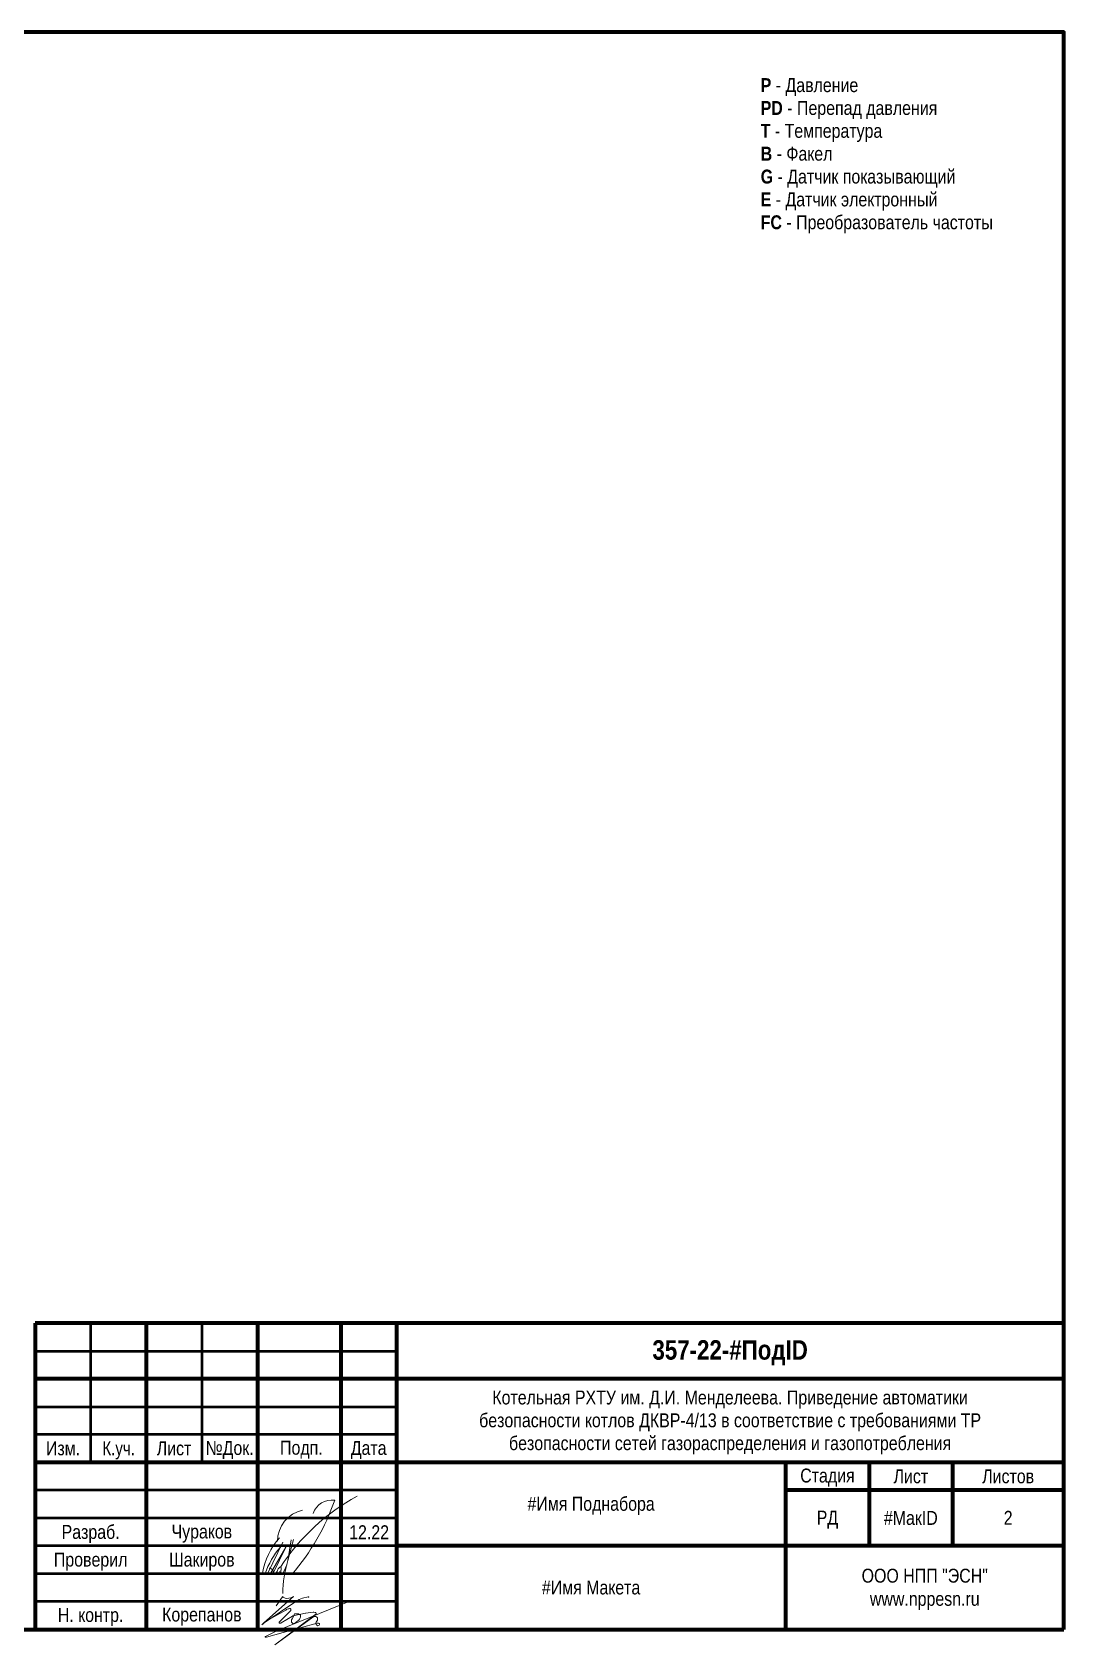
# Model space of a CAD drawing. Header units: millimetres. Extents: x -6000 to 26000, y -6000 to 26000.
# Drawn here: x 229.5 to 415, y -907.3 to -617.5 of the extents above; entities that cross this region are included whole.
import ezdxf

# ---------------------------------------------------------------- set-up
doc = ezdxf.new("R2010")
doc.units = ezdxf.units.MM
doc.header["$MEASUREMENT"] = 0
for name, color, linetype, lineweight in [('0_Ном._пера__1', 7, 'Continuous', 15), ('0_Ном._пера__241', 7, 'Continuous', 50), ('0_Ном._пера__246', 7, 'Continuous', 100), ('Аннотация - Текст_Ном._пера__1', 7, 'Continuous', 15)]:
    doc.layers.add(name, color=color, linetype=linetype, lineweight=lineweight)
doc.layers.add('0_Ном._пера__9', color=7, linetype='Continuous', lineweight=15, true_color=0x3dad99)
doc.styles.add('СГЕНЕРИР_СТИЛЬ_1', font='')
doc.styles.add('СГЕНЕРИР_СТИЛЬ_4', font='')
doc.styles.get('СГЕНЕРИР_СТИЛЬ_1').set_extended_font_data('Arial Narrow')
doc.styles.get('СГЕНЕРИР_СТИЛЬ_4').set_extended_font_data('Arial Narrow', bold=True)

msp = doc.modelspace()

# ---------------------------------------------------------------- linework, layer by layer
at = {"layer": '0_Ном._пера__241', "color": 7, "linetype": 'Continuous', "lineweight": 50}
for p, q in [((240, -849.52), (240, -874.52)), ((260, -849.52), (260, -874.52)), ((230, -854.52), (295, -854.52)), ((230, -864.52), (295, -864.52)), ((295, -869.52), (230, -869.52)), ((295, -879.52), (230, -879.52)), ((295, -884.52), (230, -884.52)), ((295, -889.52), (230, -889.52)), ((295, -894.52), (230, -894.52)), ((295, -899.52), (230, -899.52))]:
    msp.add_line(p, q, dxfattribs=at)
at = {"layer": '0_Ном._пера__246', "color": 7, "linetype": 'Continuous', "lineweight": 100}
for p, q in [((415, -849.52), (230, -849.52)), ((230, -849.52), (230, -904.52)), ((250, -849.52), (250, -904.52)), ((270, -849.52), (270, -904.52)), ((285, -849.52), (285, -904.52)), ((295, -849.52), (295, -904.52)), ((415, -859.52), (230, -859.52)), ((415, -874.52), (230, -874.52)), ((365, -904.52), (365, -874.52)), ((380, -874.52), (380, -889.52)), ((395, -874.52), (395, -889.52)), ((415, -879.52), (365, -879.52)), ((415, -889.52), (295, -889.52))]:
    msp.add_line(p, q, dxfattribs=at)
at = {"layer": '0_Ном._пера__246', "color": 7, "linetype": 'Continuous', "lineweight": 100, "flags": 128}
msp.add_lwpolyline([(415, -904.52), (415, -617.52), (20, -617.52), (20, -904.52)], close=True, dxfattribs=at)
at = {"layer": '0_Ном._пера__9', "color": 135, "linetype": 'Continuous', "lineweight": 15, "true_color": 0x3dad99}
for p, q in [((274.54, -888.86), (271.86, -894.41)), ((275.49, -892.16), (276.47, -888.39)), ((275.49, -892.16), (276.07, -888.42)), ((272.35, -894.51), (275.1, -889.72)), ((275.1, -889.72), (272.84, -894.41)), ((273.33, -894.51), (273.51, -894.19)), ((274.27, -893.58), (274.13, -894.62)), ((274.53, -894.67), (275.27, -892.93))]:
    msp.add_line(p, q, dxfattribs=at)
at = {"layer": '0_Ном._пера__9', "color": 135, "linetype": 'Continuous', "lineweight": 15, "true_color": 0x3dad99, "flags": 128}
for points in [[(273.37, -900.28), (274.48, -898.65, -0.414214), (274.51, -898.64), (274.64, -898.73, 0.267949), (275.98, -898.83), (276.48, -898.59, -0.775573), (276.51, -898.62), (271.17, -903.37), (270.81, -903.71), (270.95, -903.57, 0.030067), (271.39, -903.2), (276.91, -899.51, -0.091908), (278.11, -898.92), (279.12, -898.66, -0.933541), (279.19, -898.78)], [(271.87, -902.89), (275.11, -901.05, -0.08719), (275.64, -900.82), (275.75, -900.79, -0.702393), (275.98, -901.13), (273.94, -903.15, 0.136086), (273.9, -903.26, 0.443716), (274.02, -903.4), (274.18, -903.4, 0.161222), (274.25, -903.37), (276.29, -902.17, -0.026522), (276.38, -902.11, -0.768791), (276.46, -902.18), (276.23, -902.62, 0.105043), (276.11, -903.03, 0.43472), (276.54, -903.5, 0.16132), (276.66, -903.45), (277.28, -903, 0.102211), (277.56, -902.68), (277.58, -902.64, -0.023478), (277.62, -902.58, 0.197304), (277.75, -902.03, 0.161257), (277.69, -901.91, 0.094433), (277.46, -901.76), (277.44, -901.75, 0.083774), (277.2, -901.7, 0.05387), (276.8, -901.72, 0.985858), (276.69, -902.04), (278.65, -901.6, -0.027151), (278.73, -901.59), (280.02, -901.44, -0.046388), (280.15, -901.44), (280.38, -901.46, -0.65616), (280.5, -901.81), (273.14, -907.28), (279.32, -902.79), (280.16, -902.23), (280.27, -902.22, -0.038414), (280.38, -902.21), (280.48, -902.21), (280.5, -902.21, -0.402341), (280.8, -902.82, 0.020676), (280.78, -902.87), (280.55, -903.25, 0.467701), (280.83, -903.86, 0.131652), (281.07, -903.77, 0.726247), (280.97, -903.4), (280.88, -903.39, 0.115506), (280.74, -903.4), (274.6, -905.11), (271.6, -905.94), (271.48, -905.93, -0.747293), (271.44, -905.78), (273.5, -904.8), (286.93, -899.33)]]:
    msp.add_lwpolyline(points, format="xyb", dxfattribs=at)
at = {"layer": '0_Ном._пера__9', "color": 135, "linetype": 'Continuous', "lineweight": 15, "true_color": 0x3dad99}
for centre, radius, start, end in [((306.41, -914.35), 38.51, 118.6981, 146.8966), ((279.27, -888.66), 5.66, 101.6434, 180.3746), ((243.78, -867.01), 42.61, 319.6537, 340.3805), ((283.34, -884.8), 3.52, 80.6082, 161.7985), ((283.79, -896.75), 13.12, 138.6736, 169.7126), ((286.05, -899.76), 15.59, 139.9163, 160.3208), ((296.11, -898.4), 21.55, 163.167, 179.0964), ((272.19, -894.21), 0.668, 353.3227, 96.6773), ((273.35, -893.91), 0.661, 268.7016, 341.1724)]:
    msp.add_arc(centre, radius, start, end, dxfattribs=at)
msp.add_ellipse((273.9, -893.98), major_axis=(0.248, 0.662), ratio=0.421875, dxfattribs=at)

# ---------------------------------------------------------------- texts
at = {"layer": '0_Ном._пера__1', "color": 7, "linetype": 'Continuous', "lineweight": 15, "attachment_point": 5}
for s, insert, char_height, style in [('\\A1;{\\pqc;\\fArial Narrow|b1|i0|c204|p34;357-22\\fArial Narrow|b1|i0|c204|p34;-\\fArial Narrow|b1|i0|c204|p34;#ПодID}', (355, -854.81), 3.5, 'СГЕНЕРИР_СТИЛЬ_4'), ('\\A1;{\\pqc;\\fArial Narrow|b0|i0|c204|p34;Изм.}', (235.04, -872.01), 2.5, 'СГЕНЕРИР_СТИЛЬ_1'), ('\\A1;{\\W0.950000x;\\pqc;\\fArial Narrow|b0|i0|c204|p34;К.уч.}', (245.04, -872.35), 2.5, 'СГЕНЕРИР_СТИЛЬ_1'), ('\\A1;{\\pqc;\\fArial Narrow|b0|i0|c204|p34;Лист}', (255, -872.01), 2.5, 'СГЕНЕРИР_СТИЛЬ_1'), ('\\A1;{\\pqc;\\fArial Narrow|b0|i0|c204|p34;№Док.}', (265, -872.28), 2.5, 'СГЕНЕРИР_СТИЛЬ_1'), ('\\A1;{\\pqc;\\fArial Narrow|b0|i0|c204|p34; Подп.}', (277.5, -872.24), 2.5, 'СГЕНЕРИР_СТИЛЬ_1'), ('\\A1;{\\pqc;\\fArial Narrow|b0|i0|c204|p34;Дата}', (290, -872.28), 2.5, 'СГЕНЕРИР_СТИЛЬ_1'), ('\\A1;{\\pqc;\\fArial Narrow|b0|i0|c204|p34;Стадия}', (372.5, -877.24), 2.5, 'СГЕНЕРИР_СТИЛЬ_1'), ('\\A1;{\\pqc;\\fArial Narrow|b0|i0|c204|p34;Лист}', (387.5, -877.03), 2.5, 'СГЕНЕРИР_СТИЛЬ_1'), ('\\A1;{\\pqc;\\fArial Narrow|b0|i0|c204|p34;Листов}', (405, -877.03), 2.5, 'СГЕНЕРИР_СТИЛЬ_1'), ('\\A1;{\\pqc;\\fArial Narrow|b0|i0|c204|p34;#Имя Поднабора}', (330, -882.33), 2.5, 'СГЕНЕРИР_СТИЛЬ_1'), ('\\A1;{\\pqc;\\fArial Narrow|b0|i0|c204|p34;РД}', (372.5, -884.8), 2.5, 'СГЕНЕРИР_СТИЛЬ_1'), ('\\A1;{\\pqc;\\fArial Narrow|b0|i0|c204|p34;#МакID}', (387.5, -884.51), 2.5, 'СГЕНЕРИР_СТИЛЬ_1'), ('\\A1;{\\pqc;\\fArial Narrow|b0|i0|c204|p34;#Имя Макета}', (330, -897.01), 2.5, 'СГЕНЕРИР_СТИЛЬ_1')]:
    msp.add_mtext(s, dxfattribs=dict(at, insert=insert, char_height=char_height, style=style))
at = {"layer": '0_Ном._пера__1', "color": 7, "linetype": 'Continuous', "lineweight": 15, "insert": (355, -867.33), "char_height": 2.5, "width": 102.1134, "attachment_point": 5, "line_spacing_factor": 0.984993, "style": 'СГЕНЕРИР_СТИЛЬ_1'}
msp.add_mtext('\\A1;{\\pqc;\\fArial Narrow|b0|i0|c204|p34;Котельная РХТУ им. Д.И. Менделеева. Приведение автоматики безопасности котлов ДКВР-4/13 в соответствие с требованиями ТР безопасности сетей газораспределения и газопотребления}', dxfattribs=at)
at = {"layer": '0_Ном._пера__1', "color": 7, "linetype": 'Continuous', "lineweight": 15, "insert": (390, -897.33), "char_height": 2.5, "attachment_point": 5, "line_spacing_factor": 0.996855, "style": 'СГЕНЕРИР_СТИЛЬ_1'}
msp.add_mtext('\\A1;{\\pqc;\\fArial Narrow|b0|i0|c204|p34;ООО НПП "ЭСН"\\P\\pqc;\\fArial Narrow|b0|i0|c204|p34;www.nppesn.ru}', dxfattribs=at)
at = {"layer": 'Аннотация - Текст_Ном._пера__1', "color": 7, "linetype": 'Continuous', "lineweight": 15, "insert": (360.5, -625.77), "char_height": 2.5, "attachment_point": 1, "line_spacing_factor": 0.985647, "style": 'СГЕНЕРИР_СТИЛЬ_4'}
msp.add_mtext('\\A1;{\\pql;\\fArial Narrow|b1|i0|c204|p34;P\\fArial Narrow|b0|i0|c204|p34; - Давление\\P\\pql;\\fArial Narrow|b1|i0|c204|p34;PD \\fArial Narrow|b0|i0|c204|p34;- Перепад давления\\P\\pql;\\fArial Narrow|b1|i0|c204|p34;T \\fArial Narrow|b0|i0|c204|p34;- Температура\\P\\pql;\\fArial Narrow|b1|i0|c204|p34;B \\fArial Narrow|b0|i0|c204|p34;- Факел\\P\\pql;\\fArial Narrow|b1|i0|c204|p34;G \\fArial Narrow|b0|i0|c204|p34;- Датчик показывающий\\P\\pql;\\fArial Narrow|b1|i0|c204|p34;E \\fArial Narrow|b0|i0|c204|p34;- Датчик электронный\\P\\pql;\\fArial Narrow|b1|i0|c204|p34;FC \\fArial Narrow|b0|i0|c204|p34;- Преобразователь частоты}', dxfattribs=at)
at = {"layer": 'Аннотация - Текст_Ном._пера__1', "color": 7, "linetype": 'Continuous', "lineweight": 15, "char_height": 2.5, "attachment_point": 2, "style": 'СГЕНЕРИР_СТИЛЬ_1'}
for s, insert in [('\\A1;{\\pqc;\\fArial Narrow|b0|i0|c204|p34;2}', (405, -883.23)), ('\\A1;{\\pqc;\\fArial Narrow|b0|i0|c204|p34;Разраб.}', (240, -885.76)), ('\\A1;{\\pqc;\\fArial Narrow|b0|i0|c204|p34;Чураков}', (260, -885.68)), ('\\A1;{\\pqc;\\fArial Narrow|b0|i0|c204|p34;12.22}', (290.08, -885.82)), ('\\A1;{\\pqc;\\fArial Narrow|b0|i0|c204|p34;Проверил}', (240, -890.73)), ('\\A1;{\\pqc;\\fArial Narrow|b0|i0|c204|p34;Шакиров}', (260, -890.73)), ('\\A1;{\\pqc;\\fArial Narrow|b0|i0|c204|p34;Н. контр.}', (240, -900.68)), ('\\A1;{\\pqc;\\fArial Narrow|b0|i0|c204|p34;Корепанов}', (260, -900.6))]:
    msp.add_mtext(s, dxfattribs=dict(at, insert=insert))

doc.saveas('drawing.dxf')
